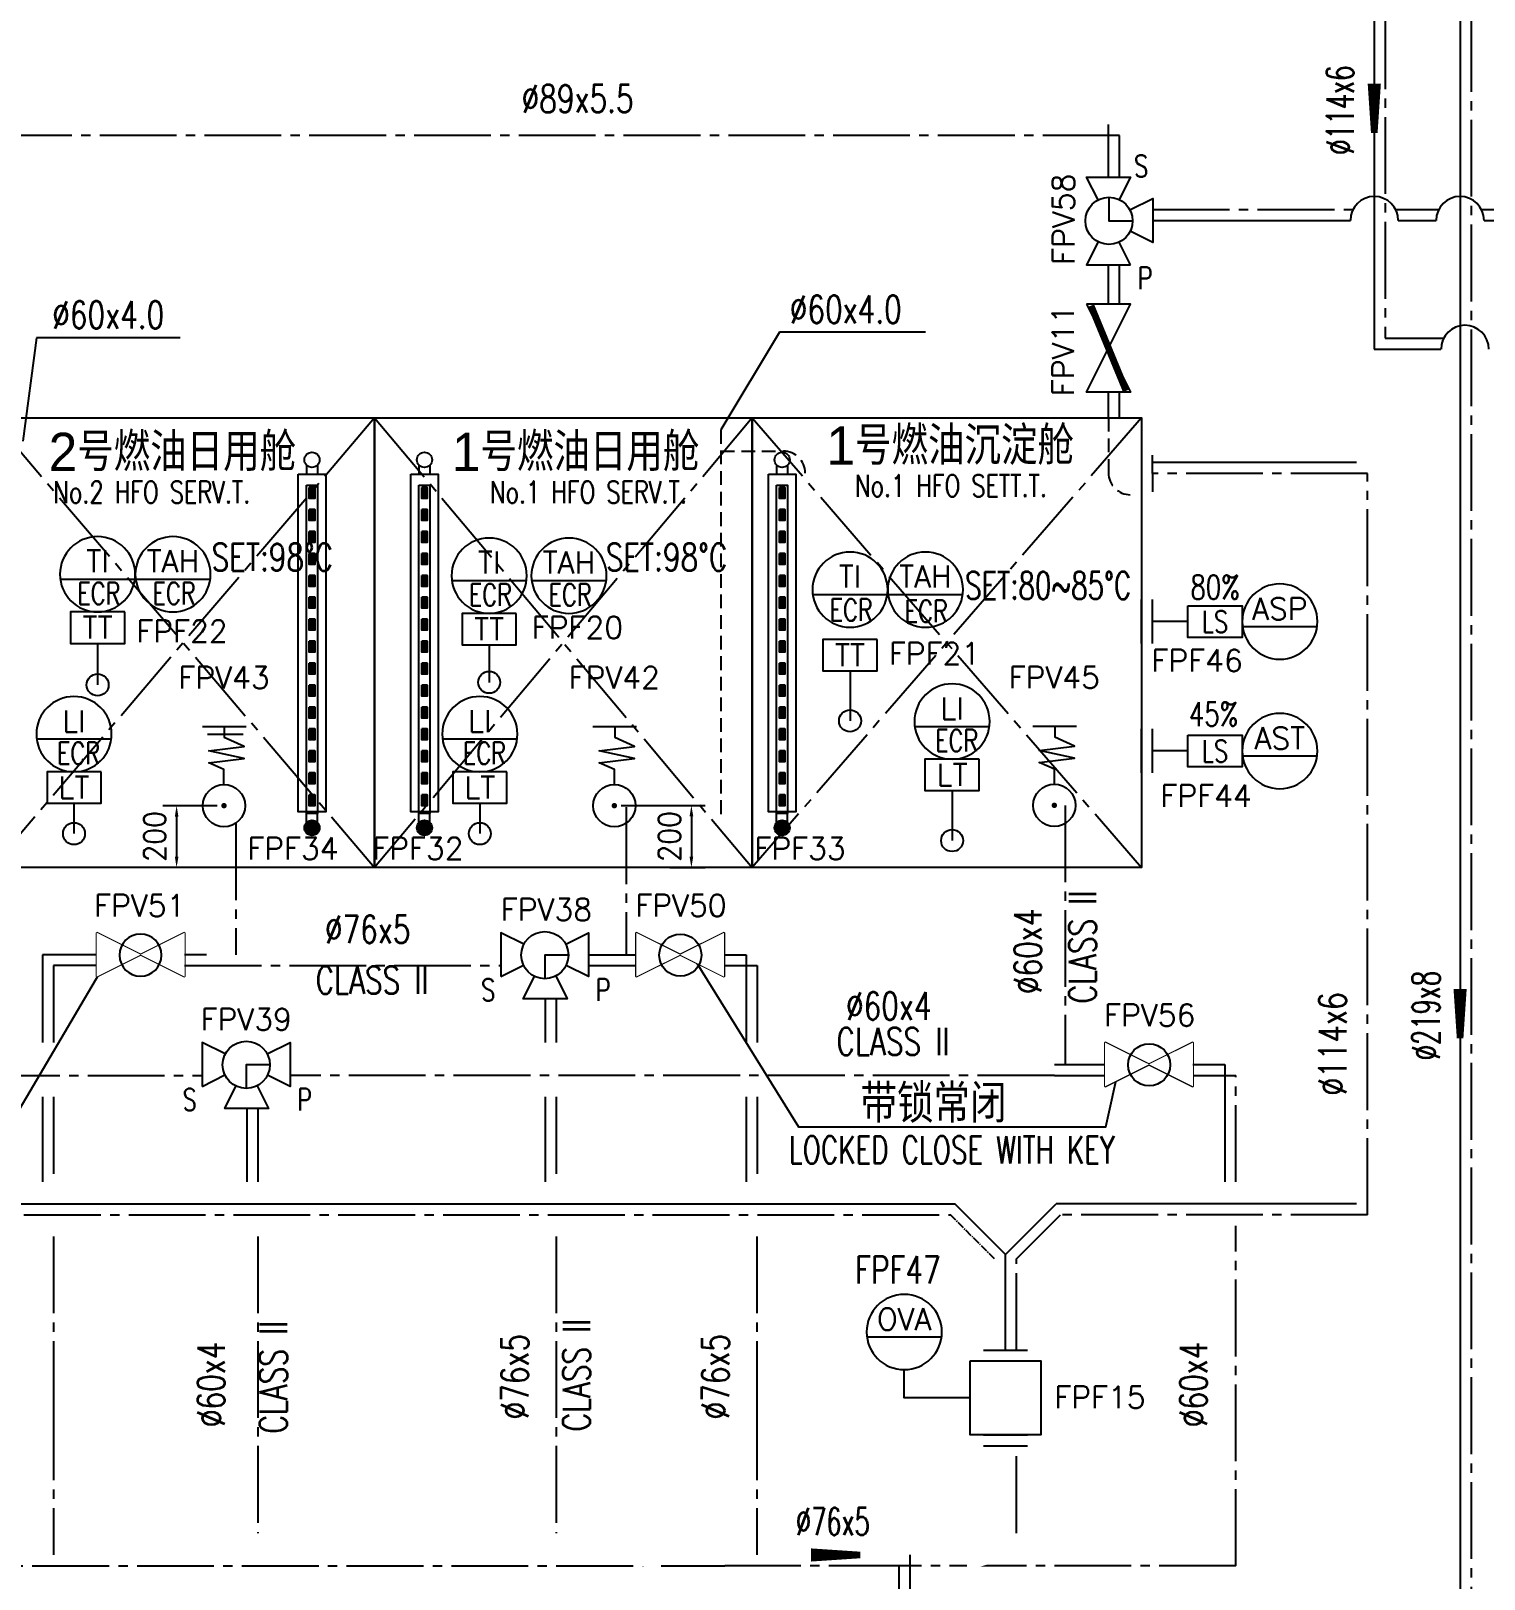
# Model space of a CAD drawing. Header units: inches. Extents: x 244 to 838, y -431 to 471.
# Drawn here: x 337.2 to 469.7, y 180.2 to 321.3 of the extents above; entities that cross this region are included whole.
import ezdxf
from ezdxf.enums import TextEntityAlignment as Align

# ---------------------------------------------------------------- set-up
doc = ezdxf.new("R2010")
doc.units = ezdxf.units.IN
doc.header["$MEASUREMENT"] = 0
doc.set_wipeout_variables(frame=1)
for name, pattern in [('CENTERX2', [0.955, 0.7, -0.085, 0.085, -0.085]), ('HIDDEN', [0.375, 0.25, -0.125]), ('SHORT_CENTER', [0.955, 0.7, -0.085, 0.085, -0.085]), ('SHORT_CENTER_X', [0.955, 0.7, -0.085, 0.085, -0.085])]:
    doc.linetypes.add(name, pattern=pattern)
doc.layers.add('chinese', color=7, linetype='Continuous')
doc.layers.add('text', color=2, linetype='Continuous')
doc.styles.add('HZDX', font='romans.shx', dxfattribs={"width": 0.9, "bigfont": 'HZDX.SHX'})
doc.styles.add('ROMANS', font='ROMANS')
doc.styles.add('SimSun', font='Simtxt.shx', dxfattribs={"bigfont": 'HZDX.SHX'})
doc.dimstyles.new('ISO-25', dxfattribs={"dimtxt": 2.5, "dimasz": 2.5, "dimexe": 1.25, "dimexo": 0.625, "dimgap": 1, "dimtad": 1, "dimdec": 0, "dimdsep": 46, "dimtxsty": 'SimSun', "dimcen": 2.5, "dimclrd": 4, "dimclrt": 4, "dimadec": 0, "dimazin": 0, "dimtfac": 1, "dimtmove": 0, "dimatfit": 3, "dimfxl": 0, "dimarcsym": 0})

# ---------------------------------------------------------------- blocks, each defined once
blk = doc.blocks.new('V016')
at = {"linetype": 'Continuous'}
for points in [[(2.11, 0.95), (0, 2), (0, -2)], [(5.93, 0.96), (8.01, 2), (8.01, -2), (5.96, -0.98)], [(0, -2), (2.08, -0.96)], [(5.02, -1.94), (6.06, -4.03), (2.06, -4.03), (3.08, -1.98)]]:
    blk.add_lwpolyline(points, dxfattribs=at)
at = {"color": 7, "linetype": 'Continuous'}
blk.add_lwpolyline([(6.17, -0.04), (4.02, -0.04), (4.02, -2.19)], dxfattribs=at)
at = {"linetype": 'Continuous'}
blk.add_circle((4.02, -0.04), 2.15, dxfattribs=at)
at = {"color": 2, "linetype": 'Continuous', "style": 'ROMANS', "flags": 1}
for tag in ['NAMEPLATE', 'STANDARD', 'DIAMETER', 'REMARKS', 'MATERIAL', 'WEIGHT', 'NAME', 'SIZE']:
    blk.add_attdef(tag, text='', height=2, dxfattribs=at).set_placement((4.02, 4.11), align=Align.MIDDLE)
at = {"color": 2, "linetype": 'Continuous', "style": 'ROMANS'}
blk.add_attdef('MARK', text='', height=2, dxfattribs=at).set_placement((4.02, 4.11), align=Align.MIDDLE)
blk = doc.blocks.new('A033')
at = {"color": 7, "linetype": 'Continuous'}
blk.add_lwpolyline([(-3.4, 2.96), (3.4, 2.96)], dxfattribs=at)
blk.add_circle((0, 3.43), 3.43, dxfattribs=at)
at = {"color": 2, "linetype": 'Continuous', "style": 'ROMANS', "flags": 1}
for tag in ['NAMEPLATE', 'STANDARD', 'DIAMETER', 'REMARKS', 'MATERIAL', 'WEIGHT', 'NAME', 'SIZE']:
    blk.add_attdef(tag, text='', height=2, dxfattribs=at).set_placement((0, 8.86), align=Align.MIDDLE)
at = {"color": 2, "linetype": 'Continuous', "style": 'ROMANS'}
for tag, p in [('MARK', (0, 8.86)), ('SN', (0, 4.63))]:
    blk.add_attdef(tag, text='', height=2, dxfattribs=at).set_placement(p, align=Align.MIDDLE)
blk = doc.blocks.new('F068')
at = {"color": 7, "linetype": 'Continuous'}
blk.add_lwpolyline([(-2.47, 2.87), (2.47, 2.87), (2.47, 0), (-2.47, 0)], close=True, dxfattribs=at)
at = {"color": 2, "linetype": 'Continuous', "style": 'ROMANS', "flags": 1}
for tag in ['NAMEPLATE', 'STANDARD', 'DIAMETER', 'REMARKS', 'MATERIAL', 'WEIGHT', 'NAME', 'SIZE']:
    blk.add_attdef(tag, text='', height=2, dxfattribs=at).set_placement((0, 4.87), align=Align.MIDDLE)
at = {"color": 2, "linetype": 'Continuous', "style": 'ROMANS'}
for tag, p in [('MARK', (0, 4.87)), ('SN', (0, 1.43))]:
    blk.add_attdef(tag, text='', height=2, dxfattribs=at).set_placement(p, align=Align.MIDDLE)
blk = doc.blocks.new('F100')
at = {"color": 2, "linetype": 'Continuous', "style": 'ROMANS', "flags": 1}
for tag in ['WEIGHT', 'SIZE', 'STANDARD', 'NAME', 'DIAMETER', 'MATERIAL', 'REMARKS', 'NAMEPLATE']:
    blk.add_attdef(tag, (-8.33, -0.08), '', height=2, dxfattribs=at)
at = {"color": 2, "linetype": 'Continuous', "style": 'ROMANS'}
blk.add_attdef('MARK', (-8.33, -0.08), '', height=2, dxfattribs=at)
blk = doc.blocks.new('A040')
at = {"color": 7, "linetype": 'Continuous'}
blk.add_lwpolyline([(-3.4, 2.96), (3.4, 2.96)], dxfattribs=at)
blk.add_circle((0, 3.43), 3.43, dxfattribs=at)
at = {"color": 2, "linetype": 'Continuous', "style": 'ROMANS', "flags": 1}
for tag in ['NAMEPLATE', 'STANDARD', 'DIAMETER', 'REMARKS', 'MATERIAL', 'WEIGHT', 'NAME', 'SIZE']:
    blk.add_attdef(tag, text='', height=2, dxfattribs=at).set_placement((0, 8.86), align=Align.MIDDLE)
at = {"color": 2, "linetype": 'Continuous', "style": 'ROMANS'}
for tag, p in [('MARK', (0, 8.86)), ('SN', (0, 4.61))]:
    blk.add_attdef(tag, text='', height=2, dxfattribs=at).set_placement(p, align=Align.MIDDLE)
blk = doc.blocks.new('F038')
at = {"color": 7, "linetype": 'Continuous'}
for points in [[(0, -2), (0, 2)], [(1, -2), (1, 2)]]:
    blk.add_lwpolyline(points, dxfattribs=at)
at = {"color": 2, "linetype": 'Continuous', "style": 'ROMANS', "flags": 1}
for tag in ['NAMEPLATE', 'STANDARD', 'DIAMETER', 'REMARKS', 'MATERIAL', 'WEIGHT', 'NAME', 'SIZE']:
    blk.add_attdef(tag, text='', height=2, dxfattribs=at).set_placement((0.5, 4), align=Align.MIDDLE)
at = {"color": 2, "linetype": 'Continuous', "style": 'ROMANS'}
blk.add_attdef('MARK', text='', height=2, dxfattribs=at).set_placement((0.5, 4), align=Align.MIDDLE)
blk = doc.blocks.new('V013')
at = {"color": 2, "linetype": 'Continuous', "style": 'ROMANS', "flags": 1}
for tag in ['NAMEPLATE', 'STANDARD', 'DIAMETER', 'REMARKS', 'MATERIAL', 'WEIGHT', 'NAME', 'SIZE']:
    blk.add_attdef(tag, text='', height=2, dxfattribs=at).set_placement((4.08, 4.49), align=Align.MIDDLE)
at = {"color": 2, "linetype": 'Continuous', "style": 'ROMANS'}
blk.add_attdef('MARK', text='', height=2, dxfattribs=at).set_placement((4.08, 4.49), align=Align.MIDDLE)
at = {"color": 3}
blk.add_wipeout([(8.01, -2), (8.01, 2), (0, -2), (0, 2)], dxfattribs=at)
at = {"linetype": 'Continuous'}
blk.add_lwpolyline([(0, -2), (8.01, 2), (8.01, -2), (0, 2)], close=True, dxfattribs=at)
blk.add_wipeout([(0, -2), (8.01, 2), (8.01, -2), (0, 2)], dxfattribs=at)
at = {"color": 7}
blk.add_lwpolyline([(8.01, -2), (8.01, 2), (0, -2), (0, 2)], close=True, dxfattribs=at)
blk.add_wipeout([(8.01, -2), (8.01, 2), (0, -2), (0, 2)], dxfattribs=at)
at = {"linetype": 'Continuous'}
blk.add_circle((4.02, -0.04), 1.92, dxfattribs=at)
blk = doc.blocks.new('X3106')
at = {"linetype": 'Continuous'}
blk.add_lwpolyline([(0, 0, 0, 0, 0), (0.981, 0.981, 0.7, 0, 0), (2.033, 2.033, 0, 0, 0)], format="xyseb", dxfattribs=at)
blk = doc.blocks.new('V114')
at = {"color": 7, "linetype": 'Continuous'}
for points in [[(-1.97, 7.22), (2.03, 7.22)], [(0.03, 7.22), (0.03, 6.2)], [(0, 1.93), (0, 3.3), (-1.38, 3.9), (1.83, 4.3), (-1.38, 5), (1.83, 5.4), (0.03, 6.2)]]:
    blk.add_lwpolyline(points, dxfattribs=at)
at = {"color": 7, "linetype": 'Continuous', "const_width": 0.25}
blk.add_lwpolyline([(-0.12, 0, 1), (0.12, 0, 1)], format="xyb", close=True, dxfattribs=at)
at = {"linetype": 'Continuous'}
blk.add_circle((0, 0), 1.93, dxfattribs=at)
at = {"linetype": 'Continuous', "xscale": 1.5, "yscale": 1.5, "zscale": 1.5}
blk.add_blockref('X3106', (0.03, 7.22), dxfattribs=at)
at = {"color": 2, "linetype": 'Continuous', "style": 'ROMANS', "flags": 1}
for tag in ['NAMEPLATE', 'STANDARD', 'DIAMETER', 'REMARKS', 'MATERIAL', 'WEIGHT', 'NAME', 'SIZE']:
    blk.add_attdef(tag, text='', height=2, dxfattribs=at).set_placement((-0.31, 11.99), align=Align.MIDDLE)
at = {"color": 2, "linetype": 'Continuous', "style": 'ROMANS'}
blk.add_attdef('MARK', text='', height=2, dxfattribs=at).set_placement((-0.31, 11.99), align=Align.MIDDLE)
blk = doc.blocks.new('F110')
at = {"color": 7, "linetype": 'Continuous'}
for points in [[(-2, 0), (2, 0)], [(-2, -1), (2, -1)], [(-2, -7.73), (2, -7.73)], [(-2, -8.73), (2, -8.73)]]:
    blk.add_lwpolyline(points, dxfattribs=at)
blk.add_lwpolyline([(-3.22, -1), (3.22, -1), (3.22, -7.73), (-3.22, -7.73)], close=True)
at = {"color": 2, "style": 'ROMANS', "flags": 1}
for tag in ['NAMEPLATE', 'STANDARD', 'DIAMETER', 'REMARKS', 'MATERIAL', 'WEIGHT', 'NAME', 'SIZE']:
    blk.add_attdef(tag, text='', height=2, dxfattribs=at).set_placement((6.3, -4.3), align=Align.MIDDLE)
at = {"color": 2, "style": 'ROMANS'}
blk.add_attdef('MARK', text='', height=2, dxfattribs=at).set_placement((6.3, -4.3), align=Align.MIDDLE)
blk = doc.blocks.new('V027')
at = {"color": 2, "style": 'ROMANS', "flags": 1}
for tag in ['NAMEPLATE', 'STANDARD', 'DIAMETER', 'REMARKS', 'MATERIAL', 'WEIGHT', 'NAME', 'SIZE']:
    blk.add_attdef(tag, text='', height=2, dxfattribs=at).set_placement((3.79, 4.15), align=Align.MIDDLE)
at = {"color": 2, "style": 'ROMANS'}
blk.add_attdef('MARK', text='', height=2, dxfattribs=at).set_placement((3.79, 4.15), align=Align.MIDDLE)
at = {"color": 7}
blk.add_wipeout([(8.01, 2), (0, -2.01), (0, 2), (8.01, -2.01)], dxfattribs=at)
at = {"const_width": 0.62}
blk.add_lwpolyline([(0.12, -1.6), (7.88, 1.6)], dxfattribs=at)
at = {"color": 7}
blk.add_lwpolyline([(8.01, 2), (0, -2.01), (0, 2), (8.01, -2.01)], close=True, dxfattribs=at)
blk = doc.blocks.new('F039')
at = {"color": 7, "linetype": 'Continuous'}
blk.add_lwpolyline([(-2.47, 7.42), (2.47, 7.42), (2.47, 4.55), (-2.47, 4.55)], close=True, dxfattribs=at)
blk.add_lwpolyline([(0, 4.55), (0, 0)], dxfattribs=at)
at = {"color": 2, "linetype": 'Continuous', "style": 'ROMANS', "flags": 1}
for tag in ['NAMEPLATE', 'STANDARD', 'DIAMETER', 'REMARKS', 'MATERIAL', 'WEIGHT', 'NAME', 'SIZE']:
    blk.add_attdef(tag, text='', height=2, dxfattribs=at).set_placement((0, 9.42), align=Align.MIDDLE)
at = {"color": 2, "linetype": 'Continuous', "style": 'ROMANS'}
for tag, p in [('MARK', (0, 9.42)), ('SN', (0, 5.98))]:
    blk.add_attdef(tag, text='', height=2, dxfattribs=at).set_placement(p, align=Align.MIDDLE)
blk = doc.blocks.new('*D57')
at = {"color": 0, "lineweight": -2, "ltscale": 10}
for p, q in [((391.02, 250.7), (398.67, 250.7)), ((395.47, 245.03), (398.67, 245.03))]:
    blk.add_line(p, q, dxfattribs=at)
at = {"color": 4, "lineweight": -2, "ltscale": 10}
blk.add_line((397.42, 249.7), (397.42, 246.03), dxfattribs=at)
at = {"color": 4}
for points in [[(397.59, 249.7), (397.25, 249.7), (397.42, 250.7)], [(397.25, 246.03), (397.59, 246.03), (397.42, 245.03)]]:
    blk.add_solid(points, dxfattribs=at)
at = {"layer": 'Defpoints', "color": 0}
for p in [(390.39, 250.7), (394.85, 245.03), (397.42, 245.03)]:
    blk.add_point(p, dxfattribs=at)
at = {"color": 2, "insert": (395.42, 247.87), "char_height": 2, "attachment_point": 5, "rotation": 90, "style": 'HZDX'}
blk.add_mtext('200', dxfattribs=at)
blk = doc.blocks.new('*D58')
at = {"color": 0, "lineweight": -2, "ltscale": 10}
for p, q in [((354.2, 250.67), (349.25, 250.67)), ((352.45, 245.03), (349.25, 245.03))]:
    blk.add_line(p, q, dxfattribs=at)
at = {"color": 4, "lineweight": -2, "ltscale": 10}
blk.add_line((350.5, 249.67), (350.5, 246.03), dxfattribs=at)
at = {"color": 4}
for points in [[(350.67, 249.67), (350.34, 249.67), (350.5, 250.67)], [(350.34, 246.03), (350.67, 246.03), (350.5, 245.03)]]:
    blk.add_solid(points, dxfattribs=at)
at = {"layer": 'Defpoints', "color": 0}
for p in [(354.82, 250.67), (350.5, 245.03), (353.08, 245.03)]:
    blk.add_point(p, dxfattribs=at)
at = {"color": 2, "insert": (348.5, 247.87), "char_height": 2, "attachment_point": 5, "rotation": 90, "style": 'HZDX'}
blk.add_mtext('200', dxfattribs=at)

msp = doc.modelspace()

# ---------------------------------------------------------------- linework, layer by layer
at = {"color": 7, "linetype": 'CENTERX2', "ltscale": 10}
for p, q in [((460.66, 342.07), (460.66, 293.27)), ((460.66, 293.27), (465.98, 293.27)), ((400.4, 236.09), (403.4, 236.09)), ((443.13, 226.09), (447.05, 226.09))]:
    msp.add_line(p, q, dxfattribs=at)
at = {"color": 3}
for p, q in [((459.66, 341.07), (459.66, 292.27)), ((435.44, 307.96), (435.44, 312.75)), ((459.66, 292.27), (465.73, 292.27)), ((458.05, 281.95), (439.44, 281.95)), ((417.36, 178.12), (417.36, 182.38))]:
    msp.add_line(p, q, dxfattribs=at)
at = {"ltscale": 10}
for p, q in [((405.46, 293.83), (400.1, 284.91)), ((418.75, 293.83), (405.46, 293.83)), ((337.72, 293.31), (336.49, 283.89)), ((350.82, 293.31), (337.72, 293.31))]:
    msp.add_line(p, q, dxfattribs=at)
at = {"color": 3, "linetype": 'HIDDEN', "ltscale": 5}
for p, q in [((400.1, 284.91), (400.1, 249.86)), ((400.1, 282.99), (405.78, 282.99))]:
    msp.add_line(p, q, dxfattribs=at)
at = {"color": 7, "linetype": 'Continuous'}
for p, q in [((363.09, 279.66), (362.59, 279.66)), ((373.34, 279.66), (372.84, 279.66)), ((405.94, 279.66), (405.44, 279.66)), ((363.09, 278.66), (362.59, 278.66)), ((373.34, 278.66), (372.84, 278.66)), ((405.94, 278.66), (405.44, 278.66)), ((363.09, 277.66), (362.59, 277.66)), ((363.09, 276.66), (362.59, 276.66)), ((373.34, 277.66), (372.84, 277.66)), ((373.34, 276.66), (372.84, 276.66)), ((405.94, 277.66), (405.44, 277.66)), ((405.94, 276.66), (405.44, 276.66)), ((363.09, 275.66), (362.59, 275.66)), ((373.34, 275.66), (372.84, 275.66)), ((405.94, 275.66), (405.44, 275.66)), ((363.09, 274.66), (362.59, 274.66)), ((373.34, 274.66), (372.84, 274.66)), ((405.94, 274.66), (405.44, 274.66)), ((363.09, 273.66), (362.59, 273.66)), ((363.09, 272.66), (362.59, 272.66)), ((373.34, 273.66), (372.84, 273.66)), ((373.34, 272.66), (372.84, 272.66)), ((373.34, 272.66), (372.84, 272.66)), ((405.94, 273.66), (405.44, 273.66)), ((363.09, 271.66), (362.59, 271.66)), ((373.34, 271.66), (372.84, 271.66)), ((373.34, 271.66), (372.84, 271.66)), ((405.94, 271.66), (405.44, 271.66)), ((405.94, 271.66), (405.44, 271.66)), ((363.09, 270.66), (362.59, 270.66)), ((363.09, 270.66), (362.59, 270.66)), ((363.09, 269.66), (362.59, 269.66)), ((373.34, 270.66), (372.84, 270.66)), ((373.34, 270.66), (372.84, 270.66)), ((373.34, 269.66), (372.84, 269.66)), ((373.34, 269.66), (372.84, 269.66)), ((405.94, 270.66), (405.44, 270.66)), ((405.94, 270.66), (405.44, 270.66)), ((405.94, 269.66), (405.44, 269.66)), ((405.94, 269.66), (405.44, 269.66)), ((363.09, 268.66), (362.59, 268.66)), ((363.09, 268.66), (362.59, 268.66)), ((373.34, 268.66), (372.84, 268.66)), ((373.34, 268.66), (372.84, 268.66)), ((405.94, 268.66), (405.44, 268.66)), ((405.94, 268.66), (405.44, 268.66)), ((363.09, 267.66), (362.59, 267.66)), ((363.09, 267.66), (362.59, 267.66)), ((363.09, 266.66), (362.59, 266.66)), ((363.09, 266.66), (362.59, 266.66)), ((373.34, 267.66), (372.84, 267.66)), ((373.34, 267.66), (372.84, 267.66)), ((373.34, 266.66), (372.84, 266.66)), ((373.34, 266.66), (372.84, 266.66)), ((405.94, 267.66), (405.44, 267.66)), ((405.94, 266.66), (405.44, 266.66)), ((405.94, 266.66), (405.44, 266.66)), ((363.09, 265.66), (362.59, 265.66)), ((373.34, 265.66), (372.84, 265.66)), ((373.34, 265.66), (372.84, 265.66)), ((405.94, 265.66), (405.44, 265.66)), ((405.94, 265.66), (405.44, 265.66)), ((363.09, 264.66), (362.59, 264.66)), ((363.09, 264.66), (362.59, 264.66)), ((373.34, 264.66), (372.84, 264.66)), ((373.34, 264.66), (372.84, 264.66)), ((405.94, 264.66), (405.44, 264.66)), ((405.94, 264.66), (405.44, 264.66)), ((363.09, 263.66), (362.59, 263.66)), ((363.09, 263.66), (362.59, 263.66)), ((363.09, 262.66), (362.59, 262.66)), ((363.09, 262.66), (362.59, 262.66)), ((373.34, 263.66), (372.84, 263.66)), ((373.34, 263.66), (372.84, 263.66)), ((373.34, 262.66), (372.84, 262.66)), ((373.34, 262.66), (372.84, 262.66)), ((405.94, 263.66), (405.44, 263.66)), ((405.94, 262.66), (405.44, 262.66)), ((405.94, 262.66), (405.44, 262.66)), ((363.09, 261.66), (362.59, 261.66)), ((363.09, 261.66), (362.59, 261.66)), ((373.34, 261.66), (372.84, 261.66)), ((373.34, 261.66), (372.84, 261.66)), ((405.94, 261.66), (405.44, 261.66)), ((405.94, 261.66), (405.44, 261.66)), ((363.09, 260.66), (362.59, 260.66)), ((363.09, 260.66), (362.59, 260.66)), ((363.09, 259.66), (362.59, 259.66)), ((373.34, 260.66), (372.84, 260.66)), ((373.34, 260.66), (372.84, 260.66)), ((373.34, 259.66), (372.84, 259.66)), ((405.94, 260.66), (405.44, 260.66)), ((405.94, 260.66), (405.44, 260.66)), ((405.94, 259.66), (405.44, 259.66)), ((363.09, 258.66), (362.59, 258.66)), ((363.09, 258.66), (362.59, 258.66)), ((373.34, 258.66), (372.84, 258.66)), ((373.34, 258.66), (372.84, 258.66)), ((405.94, 258.66), (405.44, 258.66)), ((405.94, 258.66), (405.44, 258.66)), ((363.09, 257.66), (362.59, 257.66)), ((363.09, 257.66), (362.59, 257.66)), ((373.34, 257.66), (372.84, 257.66)), ((373.34, 257.66), (372.84, 257.66)), ((405.94, 257.66), (405.44, 257.66)), ((405.94, 257.66), (405.44, 257.66)), ((363.09, 256.66), (362.59, 256.66)), ((363.09, 256.66), (362.59, 256.66)), ((363.09, 255.66), (362.59, 255.66)), ((363.09, 255.66), (362.59, 255.66)), ((373.34, 256.66), (372.84, 256.66)), ((373.34, 256.66), (372.84, 256.66)), ((373.34, 255.66), (372.84, 255.66)), ((373.34, 255.66), (372.84, 255.66)), ((405.94, 256.66), (405.44, 256.66)), ((405.94, 256.66), (405.44, 256.66)), ((405.94, 255.66), (405.44, 255.66)), ((405.94, 255.66), (405.44, 255.66)), ((363.09, 254.66), (362.59, 254.66)), ((363.09, 254.66), (362.59, 254.66)), ((373.34, 254.66), (372.84, 254.66)), ((373.34, 254.66), (372.84, 254.66)), ((405.94, 254.66), (405.44, 254.66)), ((405.94, 254.66), (405.44, 254.66)), ((363.09, 253.66), (362.59, 253.66)), ((363.09, 253.66), (362.59, 253.66)), ((363.09, 252.66), (362.59, 252.66)), ((363.09, 252.66), (362.59, 252.66)), ((373.34, 253.66), (372.84, 253.66)), ((373.34, 253.66), (372.84, 253.66)), ((373.34, 252.66), (372.84, 252.66)), ((373.34, 252.66), (372.84, 252.66)), ((405.94, 253.66), (405.44, 253.66)), ((405.94, 253.66), (405.44, 253.66)), ((405.94, 252.66), (405.44, 252.66)), ((405.94, 252.66), (405.44, 252.66)), ((363.09, 251.66), (362.59, 251.66)), ((373.34, 251.66), (372.84, 251.66)), ((405.94, 251.66), (405.44, 251.66)), ((363.09, 250.66), (362.59, 250.66)), ((373.34, 250.66), (372.84, 250.66)), ((405.94, 250.66), (405.44, 250.66))]:
    msp.add_line(p, q, dxfattribs=at)
at = {"color": 7, "linetype": 'SHORT_CENTER', "ltscale": 10}
msp.add_line((416.36, 178.12), (416.36, 181.38), dxfattribs=at)
at = {"color": 3}
for points in [[(459.66, 316.47, 0, 0, 0), (459.66, 316.47, 1.2, 0.6, 0), (459.66, 311.97, 0, 0, 0), (459.66, 311.97, 0, 0, 0)], [(458.05, 281.95, 0, 0, 0), (458.05, 230.73, 1.3, 0.6, 0), (458.05, 226.23, 0, 0, 0), (458.05, 214.38, 0, 0, 0)], [(430.5, 250.7, 0, 0, 0), (430.5, 241.14, 1.2, 0.6, 0), (430.5, 236.64, 0, 0, 0), (430.5, 227.09, 0, 0, 0)], [(353.23, 237.09, 0, 0, 0), (366.75, 237.09, 1.2, 0.6, 0), (371.25, 237.09, 0, 0, 0), (380.04, 237.09, 0, 0, 0)], [(467.48, 233.96, 0, 0, 0), (467.48, 233.96, 1.2, 0.6, 0), (467.48, 229.46, 0, 0, 0), (467.48, 229.46, 0, 0, 0)], [(312.86, 227.09, 0, 0, 0), (323.3, 227.09, 1.2, 0.6, 0), (327.8, 227.09, 0, 0, 0), (352.83, 227.09, 0, 0, 0)], [(430.5, 227.09, 0, 0, 0), (417.48, 227.09, 1.2, 0.6, 0), (412.98, 227.09, 0, 0, 0), (360.84, 227.09, 0, 0, 0)], [(338.29, 211.42, 0, 0, 0), (338.29, 200.69, 1.2, 0.6, 0), (338.29, 196.19, 0, 0, 0), (338.29, 182.38, 0, 0, 0)], [(356.89, 211.42, 0, 0, 0), (356.89, 200.94, 1.2, 0.6, 0), (356.89, 196.44, 0, 0, 0), (356.89, 184.38, 0, 0, 0)], [(384.1, 211.42, 0, 0, 0), (384.1, 201.69, 1.2, 0.6, 0), (384.1, 197.19, 0, 0, 0), (384.1, 184.38, 0, 0, 0)], [(402.39, 211.42, 0, 0, 0), (402.39, 201.4, 1.2, 0.6, 0), (402.39, 196.9, 0, 0, 0), (402.39, 182.38, 0, 0, 0)], [(446.05, 212.38, 0, 0, 0), (446.05, 200.69, 1.2, 0.6, 0), (446.05, 196.19, 0, 0, 0), (446.05, 182.38, 0, 0, 0)], [(426.05, 192.33, 0, 0, 0), (426.05, 184.38, 1.2, 0.6, 0)], [(290.29, 182.38, 0, 0, 0), (323.3, 182.38, 1.2, 0.6, 0), (327.8, 182.38, 0, 0, 0), (446.05, 182.38, 0, 0, 0)], [(408.31, 182.38, 0, 0, 0), (408.31, 182.38, 1.2, 0.6, 0), (412.81, 182.38, 0, 0, 0), (412.81, 182.38, 0, 0, 0)]]:
    msp.add_lwpolyline(points, format="xyseb", dxfattribs=at)
at = {"color": 3, "linetype": 'Continuous'}
for points in [[(435.44, 312.75, 0, 0, 0), (388.57, 312.75, 1.3, 0.6, 0), (384.07, 312.75, 0, 0, 0), (326.98, 312.75, 0, 0, 0)], [(354.82, 250.7, 0, 0, 0), (354.82, 245.78, 1.3, 0.6, 0), (354.82, 241.28, 0, 0, 0), (354.82, 237.09, 0, 0, 0)], [(390.39, 250.7, 0, 0, 0), (390.39, 245.78, 1.3, 0.6, 0), (390.39, 241.28, 0, 0, 0), (390.39, 237.09, 0, 0, 0)]]:
    msp.add_lwpolyline(points, format="xyseb", dxfattribs=at)
at = {"color": 7, "linetype": 'CENTERX2', "ltscale": 10}
for points in [[(436.44, 311.75), (327.98, 311.75)], [(436.44, 307.96), (436.44, 311.75)], [(439.47, 305.01), (457.72, 305.01)], [(461.6, 305.01), (465.54, 305.01)], [(469.42, 305.01), (477.8, 305.01)], [(436.44, 286.01), (436.44, 288.36)], [(391.49, 250.53), (391.49, 237.09)], [(431.5, 250.7), (431.5, 227.09)], [(355.91, 249.07), (355.91, 237.09)], [(343.22, 236.09), (339.29, 236.09)], [(339.29, 236.09), (339.29, 229.09)], [(388.05, 236.09), (392.39, 236.09)], [(385.1, 233.06), (385.1, 229.09)], [(304.2, 226.09), (352.83, 226.09)], [(430.5, 226.09), (360.82, 226.09)], [(430.5, 226.09), (435.12, 226.09)], [(447.05, 216.38), (447.05, 226.09)], [(339.29, 224.13), (339.29, 216.38)], [(447.05, 181.38), (447.05, 212.38)], [(339.29, 211.42), (339.29, 200.69), (339.29, 196.19), (339.29, 182.38)], [(291.29, 181.38), (323.3, 181.38), (327.8, 181.38), (400.46, 181.38)], [(416.95, 181.38), (400.46, 181.38)], [(447.05, 181.38), (416.95, 181.38)]]:
    msp.add_lwpolyline(points, dxfattribs=at)
at = {"color": 3}
for points in [[(439.47, 304.01), (457.48, 304.01)], [(461.84, 304.01), (465.3, 304.01)], [(469.66, 304.01), (477.56, 304.01)], [(435.44, 296.37), (435.44, 299.95)], [(435.44, 286.01), (435.44, 288.36)], [(338.29, 237.09), (338.29, 229.09)], [(343.22, 237.09), (338.29, 237.09)], [(388.05, 237.09), (388.45, 237.09)], [(388.45, 237.09), (392.39, 237.09)], [(402.4, 237.09), (402.4, 229.09)], [(384.1, 233.06), (384.1, 229.09)], [(430.5, 227.09), (435.12, 227.09)], [(446.05, 227.09), (446.05, 216.38)], [(338.29, 224.13), (338.29, 216.38)], [(356.89, 223.06), (356.89, 216.38)], [(384.1, 224.13), (384.1, 216.38)], [(402.4, 224.13), (402.4, 216.38)], [(278.29, 214.38), (421.44, 214.38)], [(426.05, 209.77), (421.44, 214.38)], [(426.05, 209.77), (430.66, 214.38)], [(458.05, 214.38), (430.66, 214.38)], [(426.05, 201.06), (426.05, 209.77)], [(426.05, 201.06), (426.05, 209.77)]]:
    msp.add_lwpolyline(points, dxfattribs=at)
at = {"color": 8, "linetype": 'SHORT_CENTER_X', "ltscale": 10}
for points in [[(368.55, 286.01), (333.65, 245.03)], [(333.65, 286.01), (368.55, 245.03)], [(402.95, 286.01), (368.55, 245.03)], [(368.55, 286.01), (402.95, 245.03)], [(402.95, 286.01), (438.44, 245.03)], [(438.44, 286.01), (402.95, 245.03)]]:
    msp.add_lwpolyline(points, dxfattribs=at)
at = {"color": 7, "linetype": 'Continuous'}
for points in [[(333.65, 286.01), (368.55, 286.01), (368.55, 245.03), (333.65, 245.03)], [(368.55, 286.01), (402.95, 286.01), (402.95, 245.03), (368.55, 245.03)], [(402.95, 286.01), (438.44, 286.01), (438.44, 245.03), (402.95, 245.03)], [(361.59, 280.89), (364.09, 280.89), (364.09, 250.12), (361.59, 250.12)], [(371.84, 280.89), (374.34, 280.89), (374.34, 250.12), (371.84, 250.12)], [(404.44, 280.89), (406.94, 280.89), (406.94, 250.12), (404.44, 250.12)], [(362.34, 279.87), (363.34, 279.87), (363.34, 249.95), (362.34, 249.95)], [(362.59, 279.66), (363.09, 279.66), (363.09, 278.66), (362.59, 278.66)], [(372.59, 279.87), (373.59, 279.87), (373.59, 249.95), (372.59, 249.95)], [(372.84, 279.66), (373.34, 279.66), (373.34, 278.66), (372.84, 278.66)], [(405.19, 279.87), (406.19, 279.87), (406.19, 249.95), (405.19, 249.95)], [(405.44, 279.66), (405.94, 279.66), (405.94, 278.66), (405.44, 278.66)], [(362.59, 277.66), (363.09, 277.66), (363.09, 276.66), (362.59, 276.66)], [(372.84, 277.66), (373.34, 277.66), (373.34, 276.66), (372.84, 276.66)], [(405.44, 277.66), (405.94, 277.66), (405.94, 276.66), (405.44, 276.66)], [(362.59, 275.66), (363.09, 275.66), (363.09, 274.66), (362.59, 274.66)], [(372.84, 275.66), (373.34, 275.66), (373.34, 274.66), (372.84, 274.66)], [(405.44, 275.66), (405.94, 275.66), (405.94, 274.66), (405.44, 274.66)], [(362.59, 273.66), (363.09, 273.66), (363.09, 272.66), (362.59, 272.66)], [(372.84, 273.66), (373.34, 273.66), (373.34, 272.66), (372.84, 272.66)], [(405.44, 273.66), (405.94, 273.66), (405.94, 272.66), (405.44, 272.66)], [(362.59, 271.66), (363.09, 271.66), (363.09, 270.66), (362.59, 270.66)], [(372.84, 271.66), (373.34, 271.66), (373.34, 270.66), (372.84, 270.66)], [(405.44, 271.66), (405.94, 271.66), (405.94, 270.66), (405.44, 270.66)], [(362.59, 269.66), (363.09, 269.66), (363.09, 268.66), (362.59, 268.66)], [(372.84, 269.66), (373.34, 269.66), (373.34, 268.66), (372.84, 268.66)], [(405.44, 269.66), (405.94, 269.66), (405.94, 268.66), (405.44, 268.66)], [(362.59, 267.66), (363.09, 267.66), (363.09, 266.66), (362.59, 266.66)], [(372.84, 267.66), (373.34, 267.66), (373.34, 266.66), (372.84, 266.66)], [(405.44, 267.66), (405.94, 267.66), (405.94, 266.66), (405.44, 266.66)], [(362.59, 265.66), (363.09, 265.66), (363.09, 264.66), (362.59, 264.66)], [(372.84, 265.66), (373.34, 265.66), (373.34, 264.66), (372.84, 264.66)], [(405.44, 265.66), (405.94, 265.66), (405.94, 264.66), (405.44, 264.66)], [(362.59, 263.66), (363.09, 263.66), (363.09, 262.66), (362.59, 262.66)], [(372.84, 263.66), (373.34, 263.66), (373.34, 262.66), (372.84, 262.66)], [(405.44, 263.66), (405.94, 263.66), (405.94, 262.66), (405.44, 262.66)], [(362.59, 261.66), (363.09, 261.66), (363.09, 260.66), (362.59, 260.66)], [(372.84, 261.66), (373.34, 261.66), (373.34, 260.66), (372.84, 260.66)], [(405.44, 261.66), (405.94, 261.66), (405.94, 260.66), (405.44, 260.66)], [(362.59, 259.66), (363.09, 259.66), (363.09, 258.66), (362.59, 258.66)], [(372.84, 259.66), (373.34, 259.66), (373.34, 258.66), (372.84, 258.66)], [(405.44, 259.66), (405.94, 259.66), (405.94, 258.66), (405.44, 258.66)], [(362.59, 257.66), (363.09, 257.66), (363.09, 256.66), (362.59, 256.66)], [(372.84, 257.66), (373.34, 257.66), (373.34, 256.66), (372.84, 256.66)], [(405.44, 257.66), (405.94, 257.66), (405.94, 256.66), (405.44, 256.66)], [(362.59, 255.66), (363.09, 255.66), (363.09, 254.66), (362.59, 254.66)], [(372.84, 255.66), (373.34, 255.66), (373.34, 254.66), (372.84, 254.66)], [(405.44, 255.66), (405.94, 255.66), (405.94, 254.66), (405.44, 254.66)], [(343.62, 253.76), (338.69, 253.76), (338.69, 250.89), (343.62, 250.89)], [(362.59, 253.66), (363.09, 253.66), (363.09, 252.66), (362.59, 252.66)], [(372.84, 253.66), (373.34, 253.66), (373.34, 252.66), (372.84, 252.66)], [(380.6, 253.76), (375.67, 253.76), (375.67, 250.89), (380.6, 250.89)], [(405.44, 253.66), (405.94, 253.66), (405.94, 252.66), (405.44, 252.66)], [(362.59, 251.66), (363.09, 251.66), (363.09, 250.66), (362.59, 250.66)], [(372.84, 251.66), (373.34, 251.66), (373.34, 250.66), (372.84, 250.66)], [(405.44, 251.66), (405.94, 251.66), (405.94, 250.66), (405.44, 250.66)]]:
    msp.add_lwpolyline(points, close=True, dxfattribs=at)
at = {"color": 3, "linetype": 'HIDDEN', "ltscale": 5}
msp.add_lwpolyline([(435.44, 286.01), (435.44, 281.01)], dxfattribs=at)
at = {"color": 7, "linetype": 'Continuous'}
for points in [[(439.44, 280.95), (439.44, 282.63)], [(362.34, 281.72), (362.34, 280.89)], [(363.34, 281.72), (363.34, 280.89)], [(372.59, 281.72), (372.59, 280.89)], [(373.59, 281.72), (373.59, 280.89)], [(405.19, 281.72), (405.19, 280.89)], [(406.19, 281.72), (406.19, 280.89)], [(439.44, 280.95), (439.44, 279.27)], [(341.15, 250.89), (341.15, 248.12)], [(362.34, 249.13), (362.34, 249.95)], [(363.34, 249.13), (363.34, 249.95)], [(372.59, 249.13), (372.59, 249.95)], [(373.59, 249.13), (373.59, 249.95)], [(378.14, 250.89), (378.14, 248.12)], [(405.19, 249.13), (405.19, 249.95)], [(406.19, 249.13), (406.19, 249.95)]]:
    msp.add_lwpolyline(points, dxfattribs=at)
at = {"color": 7, "linetype": 'SHORT_CENTER', "ltscale": 10}
for points in [[(459.05, 213.38), (459.05, 280.95), (439.41, 280.95)], [(403.4, 236.09), (403.4, 229.09)], [(357.89, 223.06), (357.89, 216.38)], [(385.1, 224.13), (385.1, 216.38)], [(403.4, 224.13), (403.4, 216.38)], [(279.29, 213.38), (421.03, 213.38)], [(427.05, 209.36), (431.07, 213.38)], [(459.05, 213.38), (431.07, 213.38)], [(357.89, 211.42), (357.89, 184.38)], [(385.1, 211.42), (385.1, 184.38)], [(403.39, 211.42), (403.39, 200.69), (403.39, 196.19), (403.39, 182.38)], [(427.05, 201.06), (427.05, 209.36)], [(427.05, 184.38), (427.05, 192.33)]]:
    msp.add_lwpolyline(points, dxfattribs=at)
at = {"color": 7, "linetype": 'Continuous', "const_width": 0.5}
for points in [[(362.84, 278.66), (362.84, 279.66)], [(373.09, 278.66), (373.09, 279.66)], [(405.69, 278.66), (405.69, 279.66)], [(362.84, 276.66), (362.84, 277.66)], [(373.09, 276.66), (373.09, 277.66)], [(405.69, 276.66), (405.69, 277.66)], [(362.84, 274.66), (362.84, 275.66)], [(373.09, 274.66), (373.09, 275.66)], [(405.69, 274.66), (405.69, 275.66)], [(362.84, 272.66), (362.84, 273.66)], [(373.09, 272.66), (373.09, 273.66)], [(405.69, 272.66), (405.69, 273.66)], [(362.84, 270.66), (362.84, 271.66)], [(373.09, 270.66), (373.09, 271.66)], [(405.69, 270.66), (405.69, 271.66)], [(362.84, 268.66), (362.84, 269.66)], [(373.09, 268.66), (373.09, 269.66)], [(405.69, 268.66), (405.69, 269.66)], [(362.84, 266.66), (362.84, 267.66)], [(373.09, 266.66), (373.09, 267.66)], [(405.69, 266.66), (405.69, 267.66)], [(362.84, 264.66), (362.84, 265.66)], [(373.09, 264.66), (373.09, 265.66)], [(405.69, 264.66), (405.69, 265.66)], [(362.84, 262.66), (362.84, 263.66)], [(373.09, 262.66), (373.09, 263.66)], [(405.69, 262.66), (405.69, 263.66)], [(362.84, 260.66), (362.84, 261.66)], [(373.09, 260.66), (373.09, 261.66)], [(405.69, 260.66), (405.69, 261.66)], [(362.84, 258.66), (362.84, 259.66)], [(373.09, 258.66), (373.09, 259.66)], [(405.69, 258.66), (405.69, 259.66)], [(362.84, 256.66), (362.84, 257.66)], [(373.09, 256.66), (373.09, 257.66)], [(405.69, 256.66), (405.69, 257.66)], [(362.84, 254.66), (362.84, 255.66)], [(373.09, 254.66), (373.09, 255.66)], [(405.69, 254.66), (405.69, 255.66)], [(362.84, 252.66), (362.84, 253.66)], [(373.09, 252.66), (373.09, 253.66)], [(405.69, 252.66), (405.69, 253.66)], [(362.84, 250.66), (362.84, 251.66)], [(373.09, 250.66), (373.09, 251.66)], [(405.69, 250.66), (405.69, 251.66)]]:
    msp.add_lwpolyline(points, dxfattribs=at)
for points in [[(442.68, 268.88), (447.62, 268.88), (447.62, 266.01), (442.68, 266.01)], [(442.68, 257.09), (447.62, 257.09), (447.62, 254.22), (442.68, 254.22)]]:
    msp.add_lwpolyline(points, close=True)
for points in [[(442.68, 267.45), (439.44, 267.45)], [(343.3, 265.46), (343.3, 261.68)], [(378.99, 265.33), (378.99, 261.91)], [(411.88, 262.95), (411.88, 258.4)], [(353.31, 257.19), (356.56, 257.19)], [(442.68, 255.66), (439.44, 255.66)]]:
    msp.add_lwpolyline(points)
at = {"color": 7, "linetype": 'Continuous', "const_width": 0.69}
for points in [[(362.49, 248.65, 1), (363.18, 248.65, 1)], [(372.75, 248.65, 1), (373.44, 248.65, 1)], [(405.34, 248.65, 1), (406.03, 248.65, 1)]]:
    msp.add_lwpolyline(points, format="xyb", close=True, dxfattribs=at)
at = {"color": 7}
for points in [[(303.44, 227.22), (307.09, 221.39), (335.25, 221.39), (343.73, 235.79)], [(397.6, 236.81), (407.18, 221.39), (435.19, 221.39), (436.43, 227.02)], [(422.83, 196.69), (416.82, 196.69), (416.82, 199.27)]]:
    msp.add_lwpolyline(points, dxfattribs=at)
at = {"color": 7, "linetype": 'CENTERX2'}
msp.add_lwpolyline([(425.05, 209.36), (421.03, 213.38)], dxfattribs=at)
at = {"color": 7, "linetype": 'Continuous'}
for centre in [(362.84, 282.19), (373.09, 282.19), (405.69, 282.19), (362.84, 248.65), (373.09, 248.65), (405.69, 248.65)]:
    msp.add_circle(centre, 0.691, dxfattribs=at)
for centre in [(343.3, 261.68), (378.99, 261.91), (411.88, 258.4), (341.15, 248.12), (378.14, 248.12), (421.18, 247.49)]:
    msp.add_circle(centre, 1)
at = {"color": 3}
for centre in [(459.66, 304.01), (467.48, 304.01), (467.92, 292.27)]:
    msp.add_arc(centre, 2.18, 0, 180, dxfattribs=at)
at = {"color": 3, "linetype": 'HIDDEN', "ltscale": 5}
for centre, start, end in [((405.79, 280.99), 0, 90), ((437.44, 281.01), 180, 270)]:
    msp.add_arc(centre, 2, start, end, dxfattribs=at)

# ---------------------------------------------------------------- block references
at = {"color": 2, "linetype": 'Continuous'}
ref = msp.add_blockref('V016', (435.44, 299.95), dxfattribs=dict(at, rotation=90))
ref.add_attrib('MARK', 'FPV58', dxfattribs={"color": 2, "linetype": 'Continuous', "height": 2, "rotation": 90, "style": 'ROMANS'}).set_placement((431.33, 304.12), align=Align.MIDDLE)
at = {"color": 2}
ref = msp.add_blockref('A033', (343.3, 268.33), dxfattribs=dict(at, xscale=-1))
ref.add_attrib('SN', 'TI', dxfattribs={"color": 2, "linetype": 'Continuous', "height": 2, "style": 'ROMANS'}).set_placement((343.3, 272.96), align=Align.MIDDLE)
ref = msp.add_blockref('A033', (350.17, 268.33), dxfattribs=dict(at, xscale=-1))
ref.add_attrib('SN', 'TAH', dxfattribs={"color": 2, "linetype": 'Continuous', "height": 2, "style": 'ROMANS'}).set_placement((350.17, 272.96), align=Align.MIDDLE)
ref = msp.add_blockref('A033', (378.99, 268.2), dxfattribs=dict(at, xscale=-1))
ref.add_attrib('SN', 'TI', dxfattribs={"color": 2, "linetype": 'Continuous', "height": 2, "style": 'ROMANS'}).set_placement((378.99, 272.83), align=Align.MIDDLE)
ref = msp.add_blockref('A033', (386.26, 268.2), dxfattribs=dict(at, xscale=-1))
ref.add_attrib('SN', 'TAH', dxfattribs={"color": 2, "linetype": 'Continuous', "height": 2, "style": 'ROMANS'}).set_placement((386.26, 272.83), align=Align.MIDDLE)
ref = msp.add_blockref('A033', (411.88, 266.93), dxfattribs=dict(at, xscale=-1))
ref.add_attrib('SN', 'TI', dxfattribs={"color": 2, "linetype": 'Continuous', "height": 2, "style": 'ROMANS'}).set_placement((411.88, 271.57), align=Align.MIDDLE)
ref = msp.add_blockref('A033', (418.75, 266.93), dxfattribs=dict(at, xscale=-1))
ref.add_attrib('SN', 'TAH', dxfattribs={"color": 2, "linetype": 'Continuous', "height": 2, "style": 'ROMANS'}).set_placement((418.75, 271.57), align=Align.MIDDLE)
ref = msp.add_blockref('A040', (451.05, 264.02), dxfattribs=dict(xscale=-1))
ref.add_attrib('SN', 'ASP', dxfattribs={"color": 2, "linetype": 'Continuous', "height": 2, "style": 'ROMANS'}).set_placement((451.05, 268.62), align=Align.MIDDLE)
ref = msp.add_blockref('F068', (343.3, 265.46), dxfattribs=dict(at, xscale=-1))
ref.add_attrib('SN', 'TT', dxfattribs={"color": 2, "linetype": 'Continuous', "height": 2, "style": 'ROMANS'}).set_placement((343.3, 266.9), align=Align.MIDDLE)
ref.add_attrib('MARK', 'FPF22', dxfattribs={"color": 2, "linetype": 'Continuous', "height": 2, "style": 'ROMANS'}).set_placement((351, 266.57), align=Align.MIDDLE)
ref = msp.add_blockref('F068', (378.99, 265.33), dxfattribs=dict(at, xscale=-1))
ref.add_attrib('SN', 'TT', dxfattribs={"color": 2, "linetype": 'Continuous', "height": 2, "style": 'ROMANS'}).set_placement((378.99, 266.77), align=Align.MIDDLE)
ref.add_attrib('MARK', 'FPF20', dxfattribs={"color": 2, "linetype": 'Continuous', "height": 2, "style": 'ROMANS'}).set_placement((387.04, 266.91), align=Align.MIDDLE)
at = {"color": 7}
for p in [(438.44, 267.45), (438.44, 255.66)]:
    msp.add_blockref('F038', p, dxfattribs=at)
at = {"color": 2}
ref = msp.add_blockref('F068', (411.88, 262.95), dxfattribs=dict(at, xscale=-1))
ref.add_attrib('SN', 'TT', dxfattribs={"color": 2, "linetype": 'Continuous', "height": 2, "style": 'ROMANS'}).set_placement((411.88, 264.38), align=Align.MIDDLE)
ref.add_attrib('MARK', 'FPF21', dxfattribs={"color": 2, "linetype": 'Continuous', "height": 2, "style": 'ROMANS'}).set_placement((419.58, 264.53), align=Align.MIDDLE)
at = {"color": 2, "linetype": 'Continuous'}
ref = msp.add_blockref('F100', (453.28, 263.15), dxfattribs=at)
ref.add_attrib('MARK', 'FPF46', (439.36, 262.89), dxfattribs={"color": 2, "linetype": 'Continuous', "height": 2, "style": 'ROMANS'})
at = {"color": 2}
ref = msp.add_blockref('V114', (354.82, 250.67), dxfattribs=at)
ref.add_attrib('MARK', 'FPV43', dxfattribs={"color": 2, "linetype": 'Continuous', "height": 2, "style": 'ROMANS'}).set_placement((354.83, 262.34), align=Align.MIDDLE)
ref = msp.add_blockref('V114', (390.4, 250.67), dxfattribs=at)
ref.add_attrib('MARK', 'FPV42', dxfattribs={"color": 2, "linetype": 'Continuous', "height": 2, "style": 'ROMANS'}).set_placement((390.4, 262.34), align=Align.MIDDLE)
ref = msp.add_blockref('V114', (430.5, 250.7), dxfattribs=at)
ref.add_attrib('MARK', 'FPV45', dxfattribs={"color": 2, "linetype": 'Continuous', "height": 2, "style": 'ROMANS'}).set_placement((430.5, 262.37), align=Align.MIDDLE)
ref = msp.add_blockref('A040', (421.18, 254.91), dxfattribs=dict(xscale=-1))
ref.add_attrib('SN', 'LI', dxfattribs={"color": 2, "linetype": 'Continuous', "height": 2, "style": 'ROMANS'}).set_placement((421.18, 259.52), align=Align.MIDDLE)
ref = msp.add_blockref('A040', (341.15, 253.76), dxfattribs=dict(xscale=-1))
ref.add_attrib('SN', 'LI', dxfattribs={"color": 2, "linetype": 'Continuous', "height": 2, "style": 'ROMANS'}).set_placement((341.15, 258.36), align=Align.MIDDLE)
ref = msp.add_blockref('A040', (378.14, 253.76), dxfattribs=dict(xscale=-1))
ref.add_attrib('SN', 'LI', dxfattribs={"color": 2, "linetype": 'Continuous', "height": 2, "style": 'ROMANS'}).set_placement((378.14, 258.37), align=Align.MIDDLE)
ref = msp.add_blockref('A040', (451.05, 252.22), dxfattribs=dict(at, xscale=-1))
ref.add_attrib('SN', 'AST', dxfattribs={"color": 2, "linetype": 'Continuous', "height": 2, "style": 'ROMANS'}).set_placement((451.05, 256.83), align=Align.MIDDLE)
ref = msp.add_blockref('F039', (421.18, 247.49), dxfattribs=dict(xscale=-1))
ref.add_attrib('SN', 'LT', dxfattribs={"color": 2, "linetype": 'Continuous', "height": 2, "style": 'ROMANS'}).set_placement((421.18, 253.48), align=Align.MIDDLE)
at = {"color": 2, "linetype": 'Continuous'}
ref = msp.add_blockref('F100', (445.83, 250.05), dxfattribs=at)
ref.add_attrib('MARK', 'FPF44', (440.18, 250.57), dxfattribs={"color": 2, "linetype": 'Continuous', "height": 2, "style": 'ROMANS'})
for name, p, values in [('F100', (365.28, 245.85), {'MARK': 'FPF34'}), ('F100', (376.67, 245.85), {'MARK': 'FPF32'}), ('F100', (411.5, 245.85), {'MARK': 'FPF33'}), ('V016', (352.83, 227.09), {'MARK': 'FPV39'})]:
    msp.add_blockref(name, p, dxfattribs=at).add_auto_attribs(values)
ref = msp.add_blockref('V016', (380.04, 237.09), dxfattribs=at)
ref.add_attrib('MARK', 'FPV38', dxfattribs={"color": 2, "linetype": 'Continuous', "height": 2, "style": 'ROMANS'}).set_placement((384.21, 241.2), align=Align.MIDDLE)
at = {"color": 2}
ref = msp.add_blockref('A040', (416.82, 199.27), dxfattribs=dict(at, xscale=-1))
ref.add_attrib('SN', 'OVA', dxfattribs={"color": 2, "linetype": 'Continuous', "height": 2, "style": 'ROMANS'}).set_placement((416.82, 203.88), align=Align.MIDDLE)
ref = msp.add_blockref('F110', (426.05, 201.06), dxfattribs=at)
ref.add_attrib('MARK', 'FPF15', dxfattribs={"color": 2, "height": 2, "style": 'ROMANS'}).set_placement((434.66, 196.76), align=Align.MIDDLE)

# ---------------------------------------------------------------- texts
at = {"color": 2, "linetype": 'Continuous', "style": 'HZDX'}
for s, height, width, p in [('S', 2, 0.75, (437.77, 307.97)), ('P', 2, 0.75, (438.1, 297.75)), ('SET:98%%dC', 2.5, 0.75, (353.68, 272.07)), ('SET:98%%dC', 2.5, 0.75, (389.61, 272.07)), ('SET:80~85%%DC', 2.5, 0.7, (422.36, 269.49)), ('S', 2, 0.75, (378.26, 232.88)), ('P', 2, 0.75, (388.71, 232.88)), ('S', 2, 0.75, (351.05, 222.88)), ('P', 2, 0.75, (361.5, 222.88))]:
    msp.add_text(s, height=height, dxfattribs=dict(at, width=width)).set_placement(p)
at = {"color": 2, "linetype": 'SHORT_CENTER_X', "style": 'HZDX', "width": 0.75}
for s, p in [('No.1 HFO SETT.T.', (421.08, 280.83)), ('No.2 HFO SERV.T.', (348.25, 280.25)), ('No.1 HFO SERV.T.', (388.04, 280.25)), ('ECR', (343.42, 271.02)), ('ECR', (350.28, 271.02)), ('ECR', (379.1, 270.89)), ('ECR', (386.37, 270.89)), ('ECR', (411.99, 269.51)), ('ECR', (418.83, 269.39)), ('ECR', (421.6, 257.6)), ('ECR', (341.57, 256.45)), ('ECR', (378.56, 256.45))]:
    msp.add_text(s, height=2, dxfattribs=at).set_placement(p, align=Align.TOP_CENTER)
for p in [(445.15, 266.44), (445.15, 254.65)]:
    msp.add_text('LS', height=2, dxfattribs=at).set_placement(p, align=Align.CENTER)
at = {"color": 2, "linetype": 'Continuous', "style": 'ROMANS'}
for p in [(341.15, 252.32), (378.14, 252.33)]:
    msp.add_attdef('LT', text='LS', height=2, dxfattribs=at).set_placement(p, align=Align.MIDDLE)
at = {"layer": 'chinese', "color": 2, "style": 'SimSun'}
for s, p in [('2号燃油日用舱', (350.12, 281.16)), ('1号燃油日用舱', (386.87, 281.16)), ('1号燃油沉淀舱', (421.01, 281.74))]:
    msp.add_text(s, height=3.5, dxfattribs=at).set_placement(p, align=Align.CENTER)
at = {"layer": 'chinese', "color": 2, "style": 'HZDX', "width": 0.75}
for s, p in [('80%%%', (445.15, 269.49)), ('45%%%', (445.01, 257.92))]:
    msp.add_text(s, height=2.188, dxfattribs=at).set_placement(p, align=Align.CENTER)
at = {"layer": 'chinese', "color": 2, "style": 'HZDX'}
msp.add_text('带锁常闭', height=3.5, dxfattribs=at).set_placement((412.84, 221.77))
at = {"layer": 'text', "style": 'HZDX'}
for s, width, p in [('%%C114x6', 0.65, (457.8, 314.06)), ('%%C219x8', 0.65, (465.62, 231.54)), ('%%c114x6', 0.75, (457.12, 228.96)), ('%%c76x5', 0.75, (382.58, 198.63)), ('%%c76x5', 0.75, (400.87, 198.63)), ('%%c60x4', 0.75, (354.91, 197.93)), ('%%c60x4', 0.75, (444.43, 197.93))]:
    msp.add_text(s, height=2.5, rotation=90, dxfattribs=dict(at, width=width)).set_placement(p, align=Align.CENTER)
for s, width, p in [('%%C89x5.5', 0.75, (387.05, 313.86)), ('%%C76x5', 0.65, (410.31, 184.18))]:
    msp.add_text(s, height=2.5, dxfattribs=dict(at, width=width)).set_placement(p, align=Align.CENTER)
at = {"layer": 'text', "color": 2, "style": 'HZDX', "width": 0.75}
for s, p in [('%%C60x4.0', (344.27, 294.15)), ('%%C60x4.0', (411.49, 294.66)), ('%%c76x5', (367.92, 238.15)), ('CLASS II', (368.31, 233.52)), ('%%c60x4', (415.41, 231.16)), ('CLASS II', (415.78, 227.93)), ('FPF47', (416.24, 207.12))]:
    msp.add_text(s, height=2.5, dxfattribs=at).set_placement(p, align=Align.CENTER)
for s, p in [('CLASS II', (434.32, 237.8)), ('%%c60x4', (429.34, 237.4)), ('CLASS II', (360.57, 198.59)), ('CLASS II', (388.19, 198.79))]:
    msp.add_text(s, height=2.5, rotation=90, dxfattribs=at).set_placement(p, align=Align.CENTER)
at = {"layer": 'text', "style": 'HZDX', "width": 0.7}
msp.add_text('LOCKED CLOSE WITH KEY', height=2.5, dxfattribs=at).set_placement((406.3, 218.06))

# ---------------------------------------------------------------- dimensions: what is measured, and where the dimension line sits
at = {"ltscale": 10}
for base, p1, p2, picture, middle in [((350.5, 245.03), (354.82, 250.67), (353.08, 245.03), '*D58', (350.5, 247.87)), ((397.42, 245.03), (390.39, 250.7), (394.85, 245.03), '*D57', (397.42, 247.87))]:
    dim = msp.add_linear_dim(base=base, p1=p1, p2=p2, angle=90, text='200', dimstyle='ISO-25', override={"dimtxt": 2, "dimasz": 1, "dimtxsty": 'HZDX', "dimclrt": 2, "dimfxl": 0.18}, dxfattribs=at)
    dim.commit()
    dim.dimension.update_dxf_attribs({"geometry": picture, "text_midpoint": middle, "dimtype": 160})

# ---------------------------------------------------------------- next in the draw order: block references
at = {"color": 7, "rotation": 90}
msp.add_blockref('V027', (435.44, 288.36), dxfattribs=at).add_auto_attribs({'MARK': 'FPV11'})
at = {"color": 2}
ref = msp.add_blockref('V013', (351.23, 237.09), dxfattribs=dict(at, xscale=-1))
ref.add_attrib('MARK', 'FPV51', dxfattribs={"color": 2, "linetype": 'Continuous', "height": 2, "style": 'ROMANS'}).set_placement((347.15, 241.57), align=Align.MIDDLE)
msp.add_blockref('V013', (392.39, 237.09), dxfattribs=at).add_auto_attribs({'MARK': 'FPV50'})
at = {"color": 7}
msp.add_blockref('V013', (435.12, 227.09), dxfattribs=at).add_auto_attribs({'MARK': 'FPV56'})

# ---------------------------------------------------------------- next in the draw order: wipeouts: each hides what was drawn before it
for points in [[(391.6, 181.75), (391.6, 183), (394.25, 183.8), (394.25, 180.95)], [(425.19, 181.75), (425.19, 183), (422.54, 183.8), (422.54, 180.95)]]:
    msp.add_wipeout(points, dxfattribs=at)

# ---------------------------------------------------------------- next in the draw order: linework, layer by layer
at = {"color": 3}
for points in [[(474.66, 374.52), (467.48, 374.52), (467.48, 109.46), (426.05, 109.46)], [(353.23, 237.09), (351.23, 237.09)], [(400.4, 237.09), (402.4, 237.09)], [(443.13, 227.09), (446.05, 227.09)]]:
    msp.add_lwpolyline(points, dxfattribs=at)
at = {"color": 7, "linetype": 'CENTERX2', "ltscale": 10}
for points in [[(468.48, 360.93), (468.48, 108.46), (427.05, 108.46)], [(436.44, 296.37), (436.44, 299.95)]]:
    msp.add_lwpolyline(points, dxfattribs=at)
at = {"color": 7, "linetype": 'SHORT_CENTER', "ltscale": 10}
msp.add_lwpolyline([(351.23, 236.09), (380.04, 236.09)], dxfattribs=at)

doc.saveas('drawing.dxf')
